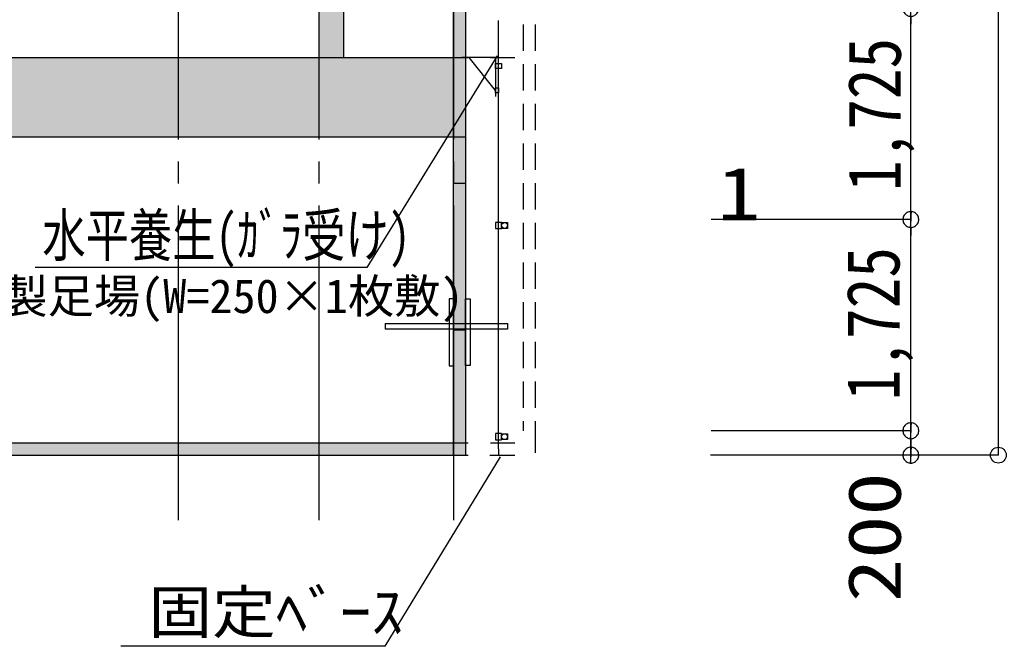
# Model space of a CAD drawing. Units: millimetres, scale not verified. Extents: x -36086 to 36581, y -25429 to 25491.
# Drawn here: x -20500 to -12444, y -8020 to -2902 of the extents above; entities that cross this region are included whole.
import ezdxf
from ezdxf.enums import TextEntityAlignment as Align

# ---------------------------------------------------------------- set-up
doc = ezdxf.new("R2010")
doc.units = ezdxf.units.MM
doc.header["$LTSCALE"] = 180
doc.linetypes.add('DASHED1', pattern=[1.8, 1.2, -0.6])
doc.linetypes.add('LONG_CHAIN', pattern=[21, 18, -1, 1, -1])
for name, color, linetype in [('0-0_基準芯', 7, 'Continuous'), ('0-1_外形線', 4, 'Continuous'), ('0-2_50', 7, 'Continuous'), ('0-4_単管', 5, 'Continuous'), ('0-7_ジャッキ', 6, 'Continuous'), ('0-8_ブラケット', 6, 'Continuous'), ('0-9_ネット', 3, 'DASHED1'), ('0-D_64', 1, 'Continuous'), ('0-F_クランプ', 2, 'DASHED1'), ('1-6_寸法_SNP', 7, 'Continuous'), ('1-7_0', 7, 'Continuous')]:
    doc.layers.add(name, color=color, linetype=linetype)
doc.styles.add('ＭＳ ゴシック', font='')
doc.styles.get('ＭＳ ゴシック').set_extended_font_data('MS Gothic')

# ---------------------------------------------------------------- blocks, each defined once
blk = doc.blocks.new('_DOT')
at = {"layer": '1-7_0'}
blk.add_line((-0.5, 0), (-1, 0), dxfattribs=at)
for points in [[(0.502, -0.032), (0.496, 0.063), (0.484, 0.124), (0.465, 0.184), (0.438, 0.241), (0.405, 0.294), (0.364, 0.342), (0.319, 0.385), (0.268, 0.422), (0.213, 0.452), (0.155, 0.476), (0.094, 0.491), (0.031, 0.499), (-0.031, 0.499), (-0.094, 0.491), (-0.155, 0.476), (-0.213, 0.452), (-0.268, 0.422), (-0.319, 0.385), (-0.364, 0.342), (-0.405, 0.294), (-0.438, 0.241), (-0.465, 0.184), (-0.484, 0.124), (-0.502, 0.032), (-0.5, 0), (0, 0)], [(-0.502, 0.032), (-0.496, -0.063), (-0.484, -0.124), (-0.465, -0.184), (-0.438, -0.241), (-0.405, -0.294), (-0.364, -0.342), (-0.319, -0.385), (-0.268, -0.422), (-0.213, -0.452), (-0.155, -0.476), (-0.094, -0.491), (-0.031, -0.499), (0.031, -0.499), (0.094, -0.491), (0.155, -0.476), (0.213, -0.452), (0.268, -0.422), (0.319, -0.385), (0.364, -0.342), (0.405, -0.294), (0.438, -0.241), (0.465, -0.184), (0.484, -0.124), (0.502, -0.032), (0.5, 0), (0, 0)]]:
    blk.add_lwpolyline(points, close=True, dxfattribs=at)

msp = doc.modelspace()

# ---------------------------------------------------------------- linework, layer by layer
at = {"layer": '0-0_基準芯', "linetype": 'LONG_CHAIN'}
for p, q in [((-19206.5, 18260.5), (-19206.5, -6989.5)), ((-18056.5, 18260.5), (-18056.5, -6989.5)), ((-16956.5, 18260.5), (-16956.5, -6989.5)), ((-35556.5, -3209.5), (-16456.5, -3209.5)), ((-35556.5, -6359.5), (-16456.5, -6359.5)), ((-35556.5, -6459.5), (-16456.5, -6459.5))]:
    msp.add_line(p, q, dxfattribs=at)
at = {"layer": '0-0_基準芯'}
for p, q in [((-18056.5, 8240.5), (-18056.5, -3209.5)), ((-18056.5, -909.5), (-18056.5, -3209.5)), ((-17856.5, -909.5), (-17856.5, -3209.5)), ((-23056.5, -3209.5), (-16856.5, -3209.5)), ((-18056.5, -3209.5), (-16856.5, -3209.5)), ((-16956.5, -6459.5), (-16956.5, -3209.5)), ((-23056.5, -3859.5), (-16856.5, -3859.5)), ((-16960.7, -4236.5), (-16860.2, -4236.5)), ((-16960.7, -5436.5), (-16860.2, -5436.5)), ((-16956.5, -5431.5), (-16856.5, -5431.5)), ((-24556.5, -6359.5), (-16856.5, -6359.5))]:
    msp.add_line(p, q, dxfattribs=at)
msp.add_lwpolyline([(-16956.5, -3209.5), (-16956.5, -1909.5), (-16856.5, -1909.5)], dxfattribs=at)
at = {"layer": '0-0_基準芯', "color": 9}
for points in [[(-18056.5, 8060.5), (-17856.5, -3209.5), (-18056.5, 5440.5)], [(-18056.5, 8060.5), (-17856.5, -909.5), (-17856.5, -3209.5)], [(-18056.5, 5440.5), (-17856.5, -3209.5), (-18056.5, 5210.5)], [(-18056.5, 5210.5), (-17856.5, -3209.5), (-18056.5, 2590.5)], [(-18056.5, 2590.5), (-17856.5, -3209.5), (-18056.5, 2310.5)], [(-18056.5, 2310.5), (-17856.5, -3209.5), (-18056.5, -309.5)], [(-18056.5, -309.5), (-17856.5, -3209.5), (-18056.5, -589.5)], [(-18056.5, -589.5), (-17856.5, -3209.5), (-18056.5, -3209.5)], [(-16956.5, -3859.5), (-16856.5, -1909.5), (-16856.5, -6459.5)], [(-16856.5, -1909.5), (-16956.5, -3209.5), (-16956.5, -1909.5)], [(-16956.5, -3859.5), (-16956.5, -3209.5), (-16856.5, -1909.5)], [(-18056.5, -3209.5), (-22856.5, -3859.5), (-22856.5, -3209.5)], [(-18056.5, -3209.5), (-16956.5, -3859.5), (-22856.5, -3859.5)], [(-18056.5, -3209.5), (-17856.5, -3209.5), (-16956.5, -3859.5)], [(-16956.5, -3859.5), (-17856.5, -3209.5), (-16956.5, -3209.5)], [(-16956.5, -3859.5), (-16856.5, -6459.5), (-16956.5, -6359.5)], [(-16956.5, -6359.5), (-22856.5, -6459.5), (-22856.5, -6359.5)], [(-16956.5, -6359.5), (-16856.5, -6459.5), (-22856.5, -6459.5)]]:
    msp.add_solid(points, dxfattribs=at)
at = {"layer": '0-0_基準芯'}
for points in [[(-16856.5, -4236.5), (-16956.5, -5436.5), (-16956.5, -4236.5)], [(-16956.5, -5436.5), (-16856.5, -4236.5), (-16856.5, -5436.5)]]:
    msp.add_solid(points, dxfattribs=at)
at = {"layer": '0-1_外形線'}
for p, q in [((-12508.3, -6459.5), (-12508.3, 10990.5)), ((-16856.5, -3209.5), (-16856.5, -1909.5)), ((-24556.5, -3209.5), (-16856.5, -3209.5)), ((-24556.5, -3209.5), (-16856.5, -3209.5)), ((-16856.5, -6459.5), (-16856.5, -3209.5)), ((-24556.5, -6459.5), (-16856.5, -6459.5)), ((-12508.3, -6459.5), (-14857.5, -6459.5))]:
    msp.add_line(p, q, dxfattribs=at)
msp.add_circle((-12508.3, -6459.5), 64.8, dxfattribs=at)
at = {"layer": '0-2_50'}
for points in [[(-16599.6, -3198), (-17664.9, -4927.3), (-20374.7, -4927.3)], [(-16577.8, -6472.4), (-17517, -8020.5), (-19674.2, -8020.5)]]:
    msp.add_lwpolyline(points, dxfattribs=at)
at = {"layer": '0-4_単管'}
msp.add_line((-16589.5, -6408.5), (-16589.5, -2908.5), dxfattribs=at)
msp.add_line((-16589.5, -6408.5), (-16589.5, -2908.5), dxfattribs=at)
msp.add_line((-16589.5, -6408.5), (-16589.5, -2908.5), dxfattribs=at)
msp.add_line((-16589.5, -6408.5), (-16589.5, -2908.5), dxfattribs=at)
msp.add_line((-16589.5, -6408.5), (-16589.5, -2908.5), dxfattribs=at)
msp.add_line((-16589.5, -6408.5), (-16589.5, -2908.5), dxfattribs=at)
msp.add_line((-16589.5, -6408.5), (-16589.5, -2908.5), dxfattribs=at)
msp.add_line((-16589.5, -6408.5), (-16589.5, -2908.5), dxfattribs=at)
msp.add_line((-16589.5, -6408.5), (-16589.5, -2908.5), dxfattribs=at)
msp.add_line((-16589.5, -6408.5), (-16589.5, -2908.5), dxfattribs=at)
msp.add_line((-16589.5, -6408.5), (-16589.5, -2908.5), dxfattribs=at)
msp.add_line((-16589.5, -6408.5), (-16589.5, -2908.5), dxfattribs=at)
for points in [[(-16565.2, -4558.1), (-16613.8, -4558.1), (-16613.8, -4608.1), (-16565.2, -4608.1)], [(-16565.2, -4558.1), (-16613.8, -4558.1), (-16613.8, -4608.1), (-16565.2, -4608.1)], [(-16565.2, -4558.1), (-16613.8, -4558.1), (-16613.8, -4608.1), (-16565.2, -4608.1)], [(-16565.2, -4558.1), (-16613.8, -4558.1), (-16613.8, -4608.1), (-16565.2, -4608.1)], [(-16565.2, -4558.1), (-16613.8, -4558.1), (-16613.8, -4608.1), (-16565.2, -4608.1)], [(-16565.2, -4558.8), (-16516.6, -4558.8), (-16516.6, -4607.4), (-16565.2, -4607.4)], [(-16565.2, -4558.8), (-16516.6, -4558.8), (-16516.6, -4607.4), (-16565.2, -4607.4)], [(-16565.2, -4558.8), (-16516.6, -4558.8), (-16516.6, -4607.4), (-16565.2, -4607.4)], [(-16565.2, -4558.8), (-16516.6, -4558.8), (-16516.6, -4607.4), (-16565.2, -4607.4)], [(-16565.2, -4558.8), (-16516.6, -4558.8), (-16516.6, -4607.4), (-16565.2, -4607.4)], [(-16565.2, -6283.1), (-16613.8, -6283.1), (-16613.8, -6333.1), (-16565.2, -6333.1)], [(-16565.2, -6283.1), (-16613.8, -6283.1), (-16613.8, -6333.1), (-16565.2, -6333.1)], [(-16565.2, -6283.1), (-16613.8, -6283.1), (-16613.8, -6333.1), (-16565.2, -6333.1)], [(-16565.2, -6283.1), (-16613.8, -6283.1), (-16613.8, -6333.1), (-16565.2, -6333.1)], [(-16565.2, -6283.1), (-16613.8, -6283.1), (-16613.8, -6333.1), (-16565.2, -6333.1)], [(-16565.2, -6283.8), (-16516.6, -6283.8), (-16516.6, -6332.4), (-16565.2, -6332.4)], [(-16565.2, -6283.8), (-16516.6, -6283.8), (-16516.6, -6332.4), (-16565.2, -6332.4)], [(-16565.2, -6283.8), (-16516.6, -6283.8), (-16516.6, -6332.4), (-16565.2, -6332.4)], [(-16565.2, -6283.8), (-16516.6, -6283.8), (-16516.6, -6332.4), (-16565.2, -6332.4)], [(-16565.2, -6283.8), (-16516.6, -6283.8), (-16516.6, -6332.4), (-16565.2, -6332.4)]]:
    msp.add_lwpolyline(points, close=True, dxfattribs=at)
for centre in [(-16540.9, -4583.1), (-16540.9, -4583.1), (-16540.9, -4583.1), (-16540.9, -4583.1), (-16540.9, -4583.1), (-16540.9, -6308.1), (-16540.9, -6308.1), (-16540.9, -6308.1), (-16540.9, -6308.1), (-16540.9, -6308.1)]:
    msp.add_circle(centre, 24.3, dxfattribs=at)
at = {"layer": '0-7_ジャッキ'}
for p, q in [((-16589.5, -6408.5), (-16589.5, -6459.5)), ((-16659.5, -6459.5), (-16519.5, -6459.5))]:
    msp.add_line(p, q, dxfattribs=at)
at = {"layer": '0-8_ブラケット'}
for p, q in [((-16589.5, -3209.5), (-16889.5, -3209.5)), ((-16589.5, -3209.5), (-16889.5, -3209.5)), ((-16589.5, -3209.5), (-16889.5, -3209.5)), ((-16589.5, -3209.5), (-16889.5, -3209.5)), ((-16589.5, -3209.5), (-16889.5, -3209.5)), ((-16589.5, -3209.5), (-16889.5, -3209.5)), ((-16589.5, -3209.5), (-16889.5, -3209.5)), ((-16589.5, -3209.5), (-16889.5, -3209.5)), ((-16589.5, -3209.5), (-16889.5, -3209.5)), ((-16589.5, -3209.5), (-16889.5, -3209.5)), ((-16589.5, -3209.5), (-16889.5, -3209.5)), ((-16589.5, -3209.5), (-16889.5, -3209.5)), ((-16614, -3479.5), (-16829.5, -3209.5)), ((-16614, -3479.5), (-16829.5, -3209.5)), ((-16614, -3479.5), (-16829.5, -3209.5)), ((-16614, -3479.5), (-16829.5, -3209.5)), ((-16614, -3479.5), (-16829.5, -3209.5)), ((-16614, -3479.5), (-16829.5, -3209.5)), ((-16614, -3479.5), (-16829.5, -3209.5)), ((-16614, -3479.5), (-16829.5, -3209.5)), ((-16614, -3479.5), (-16829.5, -3209.5)), ((-16614, -3479.5), (-16829.5, -3209.5)), ((-16614, -3479.5), (-16829.5, -3209.5)), ((-16614, -3479.5), (-16829.5, -3209.5)), ((-16614, -3209.5), (-16614, -3529.5)), ((-16614, -3209.5), (-16614, -3529.5)), ((-16614, -3209.5), (-16614, -3529.5)), ((-16614, -3209.5), (-16614, -3529.5)), ((-16614, -3209.5), (-16614, -3529.5)), ((-16614, -3209.5), (-16614, -3529.5)), ((-16614, -3209.5), (-16614, -3529.5)), ((-16614, -3209.5), (-16614, -3529.5)), ((-16614, -3209.5), (-16614, -3529.5)), ((-16614, -3209.5), (-16614, -3529.5)), ((-16614, -3209.5), (-16614, -3529.5)), ((-16614, -3209.5), (-16614, -3529.5))]:
    msp.add_line(p, q, dxfattribs=at)
for points in [[(-16565, -3259.5), (-16565, -3299.5), (-16614, -3299.5), (-16614, -3259.5)], [(-16565, -3259.5), (-16565, -3299.5), (-16614, -3299.5), (-16614, -3259.5)], [(-16565, -3259.5), (-16565, -3299.5), (-16614, -3299.5), (-16614, -3259.5)], [(-16565, -3259.5), (-16565, -3299.5), (-16614, -3299.5), (-16614, -3259.5)], [(-16565, -3259.5), (-16565, -3299.5), (-16614, -3299.5), (-16614, -3259.5)], [(-16565, -3259.5), (-16565, -3299.5), (-16614, -3299.5), (-16614, -3259.5)], [(-16565, -3259.5), (-16565, -3299.5), (-16614, -3299.5), (-16614, -3259.5)], [(-16565, -3259.5), (-16565, -3299.5), (-16614, -3299.5), (-16614, -3259.5)], [(-16565, -3259.5), (-16565, -3299.5), (-16614, -3299.5), (-16614, -3259.5)], [(-16565, -3259.5), (-16565, -3299.5), (-16614, -3299.5), (-16614, -3259.5)], [(-16565, -3259.5), (-16565, -3299.5), (-16614, -3299.5), (-16614, -3259.5)], [(-16565, -3259.5), (-16565, -3299.5), (-16614, -3299.5), (-16614, -3259.5)], [(-16589.5, -3459.5), (-16589.5, -3499.5), (-16614, -3499.5), (-16614, -3459.5)], [(-16589.5, -3459.5), (-16589.5, -3499.5), (-16614, -3499.5), (-16614, -3459.5)], [(-16589.5, -3459.5), (-16589.5, -3499.5), (-16614, -3499.5), (-16614, -3459.5)], [(-16589.5, -3459.5), (-16589.5, -3499.5), (-16614, -3499.5), (-16614, -3459.5)], [(-16589.5, -3459.5), (-16589.5, -3499.5), (-16614, -3499.5), (-16614, -3459.5)], [(-16589.5, -3459.5), (-16589.5, -3499.5), (-16614, -3499.5), (-16614, -3459.5)], [(-16589.5, -3459.5), (-16589.5, -3499.5), (-16614, -3499.5), (-16614, -3459.5)], [(-16589.5, -3459.5), (-16589.5, -3499.5), (-16614, -3499.5), (-16614, -3459.5)], [(-16589.5, -3459.5), (-16589.5, -3499.5), (-16614, -3499.5), (-16614, -3459.5)], [(-16589.5, -3459.5), (-16589.5, -3499.5), (-16614, -3499.5), (-16614, -3459.5)], [(-16589.5, -3459.5), (-16589.5, -3499.5), (-16614, -3499.5), (-16614, -3459.5)], [(-16589.5, -3459.5), (-16589.5, -3499.5), (-16614, -3499.5), (-16614, -3459.5)]]:
    msp.add_lwpolyline(points, close=True, dxfattribs=at)
at = {"layer": '0-9_ネット'}
msp.add_line((-16389.5, 10990.5), (-16389.5, -6259.5), dxfattribs=at)
msp.add_line((-16389.5, 10990.5), (-16389.5, -6259.5), dxfattribs=at)
at = {"layer": '0-D_64'}
for p, q in [((-17515.7, -5384.8), (-16515.7, -5384.8)), ((-17515.7, -5384.8), (-17515.7, -5430.3)), ((-16515.7, -5384.8), (-16515.7, -5430.3)), ((-16515.7, -5430.3), (-17515.7, -5430.3))]:
    msp.add_line(p, q, dxfattribs=at)
for points in [[(-16957, -5183.4), (-16993.6, -5183.4), (-16993.6, -5730.7), (-16957, -5730.7)], [(-16859.3, -5183.4), (-16822.7, -5183.4), (-16822.7, -5726.6), (-16859.3, -5726.6)]]:
    msp.add_lwpolyline(points, close=True, dxfattribs=at)
at = {"layer": '0-F_クランプ'}
for p, q in [((-16289.5, 10990.5), (-16289.5, -6259.5)), ((-16289.5, -6259.5), (-16289.5, -6439))]:
    msp.add_line(p, q, dxfattribs=at)
at = {"layer": '1-6_寸法_SNP'}
for p, q in [((-13222.9, -4534.5), (-13222.9, -2809.5)), ((-13222.9, -4534.5), (-14852.1, -4534.5)), ((-13222.9, -4534.5), (-14852.1, -4534.5)), ((-13222.9, -6259.5), (-13222.9, -4534.5)), ((-13222.9, -6259.5), (-14852.1, -6259.5)), ((-13222.9, -6259.5), (-14852.1, -6259.5)), ((-13222.9, -6459.5), (-13222.9, -6259.5)), ((-13222.9, -6459.5), (-14852.1, -6459.5))]:
    msp.add_line(p, q, dxfattribs=at)

# ---------------------------------------------------------------- block references
at = {"layer": '1-6_寸法_SNP', "xscale": 129.6, "yscale": 129.6}
for p, rotation in [((-13222.9, -2809.5), 90), ((-13222.9, -4534.5), 270), ((-13222.9, -4534.5), 90), ((-13222.9, -6259.5), 270), ((-13222.9, -6259.5), 90), ((-13222.9, -6459.5), 270)]:
    msp.add_blockref('_DOT', p, dxfattribs=dict(at, rotation=rotation))

# ---------------------------------------------------------------- texts
at = {"layer": '0-0_基準芯', "style": 'ＭＳ ゴシック', "width": 1.2}
msp.add_text('1', height=432.8, dxfattribs=at).set_placement((-14803.6, -4670), align=Align.BOTTOM_LEFT)
at = {"layer": '0-2_50', "style": 'ＭＳ ゴシック'}
for s, height, width, p in [('水平養生(ｶﾞﾗ受け)', 345.7, 0.75, (-20314.9, -4939.2)), ('固定ﾍﾞｰｽ', 346.4, 1.1, (-19448.3, -8017.5))]:
    msp.add_text(s, height=height, dxfattribs=dict(at, width=width)).set_placement(p, align=Align.BOTTOM_LEFT)
msp.add_text('鋼製足場(W=250×1枚敷)', height=277.1, dxfattribs=at).set_placement((-21028.3, -5381.6), align=Align.BOTTOM_LEFT)
at = {"layer": '1-6_寸法_SNP', "style": 'ＭＳ ゴシック'}
for s, width, p in [('1,725', 0.85, (-13175.1, -4302)), ('1,725', 0.85, (-13185.3, -6010.7)), ('200', 1.2, (-13175.1, -7659.5))]:
    msp.add_text(s, height=432.8, rotation=90, dxfattribs=dict(at, width=width)).set_placement(p, align=Align.BOTTOM_LEFT)

doc.saveas('drawing.dxf')
